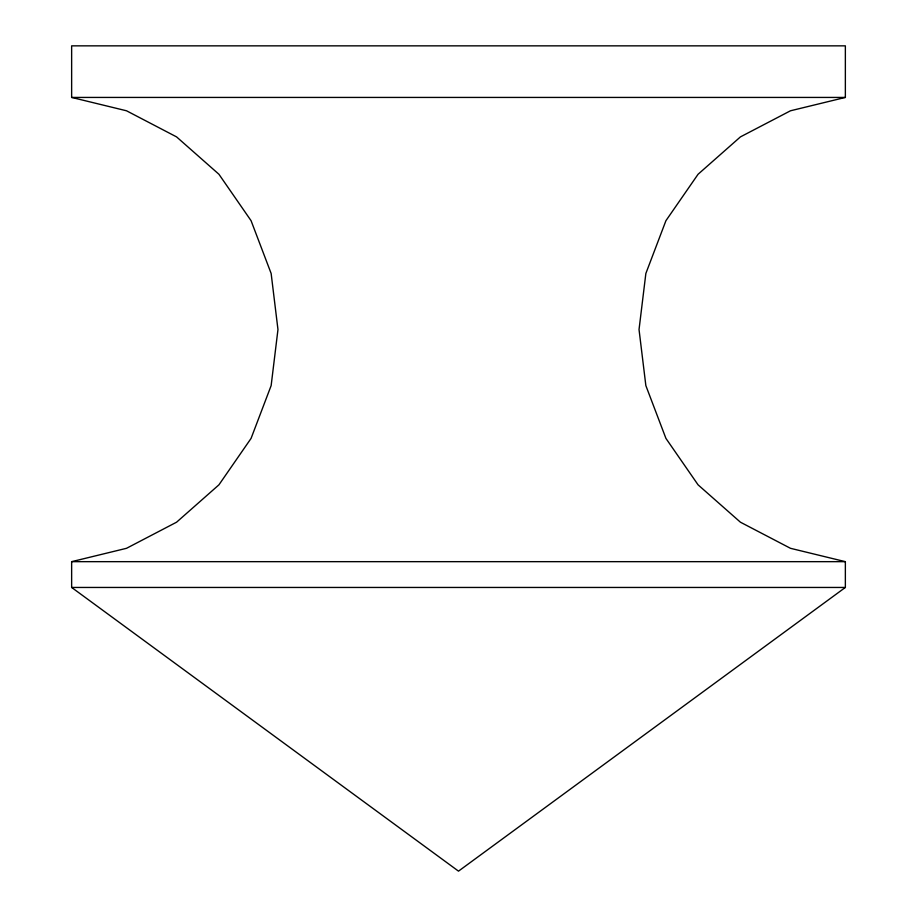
<?xml version="1.0" encoding="UTF-8"?>
<svg xmlns="http://www.w3.org/2000/svg" width="917" height="917" viewBox="0 0 917 917"><rect width="100%" height="100%" fill="white"/><g stroke="black" fill="none" stroke-linecap="round" stroke-linejoin="round"><path stroke-width="1.38" d="M845.359 587.453L458.5 871.15L71.641 587.453L71.641 561.663L126.512 548.309L176.58 522.197L218.934 484.829L251.075 438.395L271.145 385.61L277.966 329.547L271.145 273.484L251.075 220.699L218.934 174.264L176.58 136.897L126.512 110.785L71.641 97.431L71.641 45.85L845.359 45.85L845.359 97.431L790.488 110.785L740.42 136.897L698.066 174.264L665.925 220.699L645.855 273.484L639.034 329.547L645.855 385.61L665.925 438.395L698.066 484.829L740.42 522.197L790.488 548.309L845.359 561.663L845.359 587.453L71.641 587.453M71.641 97.431L845.359 97.431M71.641 561.663L845.359 561.663"/></g></svg>
